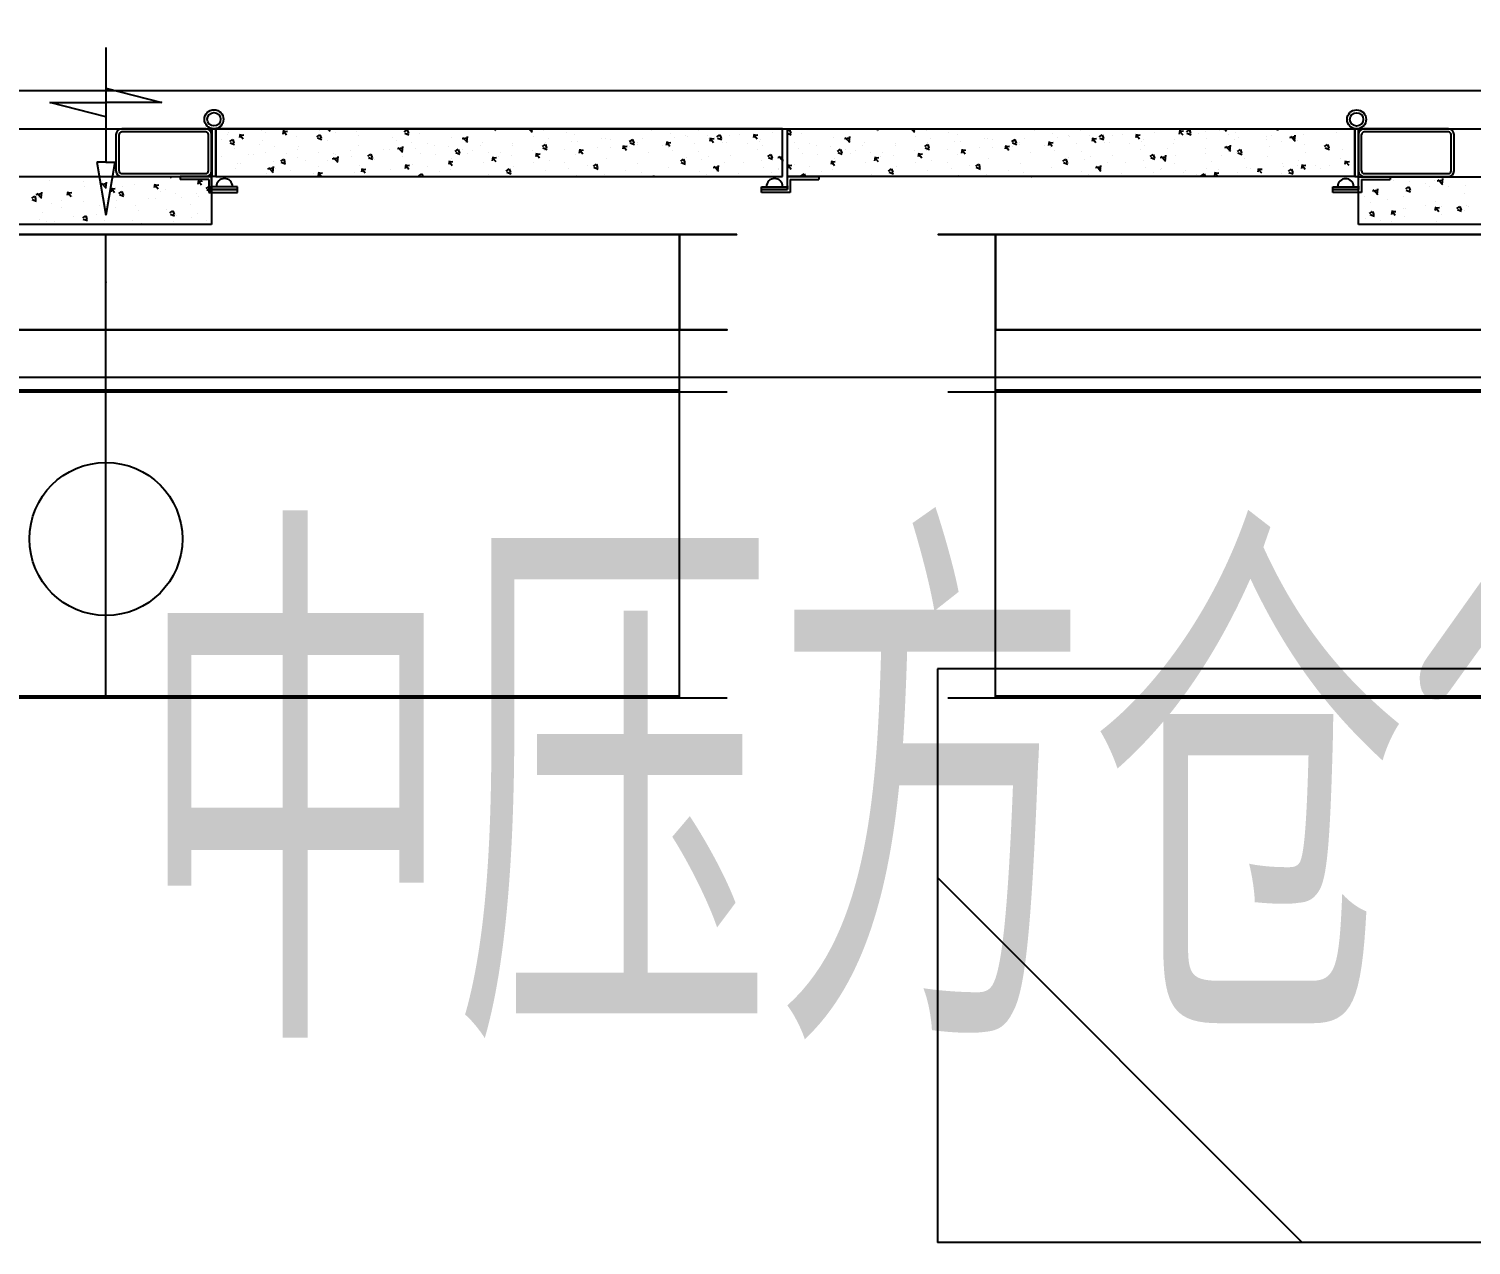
# Model space of a CAD drawing. Extents: x 758840 to 1108724, y -102573 to 143521.
# Drawn here: x 851002 to 852511, y 66725 to 67997 of the extents above; entities that cross this region are included whole.
import ezdxf
from ezdxf.xclip import XClip

# ---------------------------------------------------------------- set-up
doc = ezdxf.new("R2010")
doc.units = 0
doc.header["$LTSCALE"] = 1000
doc.header["$MEASUREMENT"] = 0
for name, color, linetype in [('01装修-房间名称', 7, 'Continuous'), ('02电气-设备', 255, 'Continuous'), ('02电气-设备基础', 252, 'Continuous'), ('0421-暖通-风管-变压器区域排风', 3, 'Continuous'), ('电缆沟', 2, 'Continuous'), ('钢盖板', 6, 'Continuous')]:
    doc.layers.add(name, color=color, linetype=linetype)
doc.styles.add('设计说明', font='tssdeng.shx', dxfattribs={"width": 0.7, "bigfont": 'tssdchn.shx'})

# ---------------------------------------------------------------- blocks, each defined once
blk = doc.blocks.new('BD4-PAL0101-HVPM02')
at = {"layer": '02电气-设备'}
for p, q in [((8381447.4, -4146404.4), (8394807.4, -4146404.4)), ((8382384.9, -4146410.4), (8382384.9, -4146448.4)), ((8382388.1, -4146448.4), (8382388.1, -4146410.4)), ((8382478.9, -4146404.4), (8382390.9, -4146404.4)), ((8382478.9, -4146407.6), (8382390.9, -4146407.6)), ((8382481.7, -4146448.4), (8382481.7, -4146410.4)), ((8382484.9, -4146448.4), (8382484.9, -4146410.4)), ((8382485.4, -4146454.4), (8382485.4, -4146404.2)), ((8382489.4, -4146454.4), (8382489.4, -4146404.2)), ((8383082.4, -4146404.4), (8382489.4, -4146404.4)), ((8382489.4, -4146404.4), (8382489.4, -4146454.4)), ((8382494.9, -4146415.5), (8382494.9, -4146415.5)), ((8382501.3, -4146410.6), (8382501.3, -4146410.6)), ((8382503, -4146407.9), (8382503, -4146407.9)), ((8382503.9, -4146417.7), (8382507.1, -4146415.5)), ((8382507.1, -4146415.5), (8382508.3, -4146419.4)), ((8382514.8, -4146409.9), (8382514, -4146413.9)), ((8382514.8, -4146411), (8382518.6, -4146410.6)), ((8382514.8, -4146411.1), (8382517.9, -4146414.7)), ((8382536.9, -4146406.5), (8382536.9, -4146406.5)), ((8382541, -4146408.3), (8382541, -4146408.3)), ((8382560.3, -4146405.9), (8382559.6, -4146409.9)), ((8382560.4, -4146407), (8382564.2, -4146406.7)), ((8382560.4, -4146407.1), (8382563.4, -4146410.7)), ((8382570.8, -4146405), (8382570.8, -4146405)), ((8382573.6, -4146412.8), (8382573.6, -4146412.8)), ((8382595.2, -4146412.6), (8382598.3, -4146410.5)), ((8382595.7, -4146413.9), (8382600.2, -4146415.6)), ((8382598.3, -4146406.3), (8382598.3, -4146406.3)), ((8382598.3, -4146410.5), (8382599.6, -4146414.3)), ((8382605.4, -4146404.3), (8382605.1, -4146405.9)), ((8382606.9, -4146404.3), (8382609, -4146406.7)), ((8382614.2, -4146408.4), (8382614.2, -4146408.4)), ((8382636.7, -4146407.4), (8382636.7, -4146407.4)), ((8382638.3, -4146411.5), (8382638.3, -4146411.5)), ((8382670.5, -4146404.9), (8382670.5, -4146404.9)), ((8382673.7, -4146413.8), (8382673.7, -4146413.8)), ((8382686.4, -4146407.5), (8382689.6, -4146405.4)), ((8382687, -4146408.8), (8382691.4, -4146410.5)), ((8382689.6, -4146405.4), (8382690.9, -4146409.2)), ((8382702.5, -4146409), (8382702.5, -4146409)), ((8382735.5, -4146413.8), (8382735.5, -4146413.8)), ((8382747, -4146414.5), (8382752.7, -4146413.7)), ((8382747.6, -4146413.3), (8382752.6, -4146418.4)), ((8382752.5, -4146412.3), (8382751.8, -4146418.3)), ((8382757.6, -4146404.4), (8382757.6, -4146404.4)), ((8382779.9, -4146404.3), (8382782.7, -4146405.4)), ((8382781.6, -4146407.6), (8382781.6, -4146407.6)), ((8382816.9, -4146404.3), (8382820.3, -4146407.9)), ((8382819.9, -4146404.3), (8382819.5, -4146407.8)), ((8382821.8, -4146412.9), (8382821.8, -4146412.9)), ((8382832.4, -4146405.9), (8382832.4, -4146405.9)), ((8382837.6, -4146414.9), (8382837.6, -4146414.9)), ((8382856.2, -4146407.7), (8382856.2, -4146407.7)), ((8382865, -4146410.4), (8382865, -4146410.4)), ((8382893.3, -4146414), (8382893.3, -4146414)), ((8382897.1, -4146414.5), (8382897.1, -4146414.5)), ((8382901.9, -4146415.9), (8382901.9, -4146415.9)), ((8382922.3, -4146417.8), (8382925.5, -4146415.7)), ((8382925.4, -4146415.7), (8382926.7, -4146419.5)), ((8382935.8, -4146414.5), (8382935.8, -4146414.5)), ((8382945.5, -4146406.5), (8382945.5, -4146406.5)), ((8382965.1, -4146408.9), (8382965.1, -4146408.9)), ((8382969.7, -4146413), (8382969.7, -4146413)), ((8382981, -4146411), (8382981, -4146411)), ((8382982.5, -4146412.8), (8382982.5, -4146412.8)), ((8382994, -4146406.6), (8382994, -4146406.6)), ((8383003.6, -4146411.6), (8383003.6, -4146411.6)), ((8383005.1, -4146414.1), (8383005.1, -4146414.1)), ((8383007, -4146413.9), (8383006.2, -4146417.8)), ((8383007, -4146414.9), (8383010.8, -4146414.6)), ((8383007, -4146415), (8383010.1, -4146418.6)), ((8383013.6, -4146412.7), (8383016.7, -4146410.6)), ((8383014.1, -4146414), (8383018.6, -4146415.7)), ((8383016.7, -4146410.6), (8383018, -4146414.4)), ((8383027, -4146411.4), (8383027, -4146411.4)), ((8383037.5, -4146410.2), (8383037.5, -4146410.2)), ((8383052.5, -4146409.9), (8383051.8, -4146413.9)), ((8383052.6, -4146410.9), (8383056.4, -4146410.6)), ((8383052.6, -4146411), (8383055.6, -4146414.7)), ((8383059.6, -4146415.9), (8383059.6, -4146415.9)), ((8383071.4, -4146408.7), (8383071.4, -4146408.7)), ((8383082.4, -4146454.4), (8383082.4, -4146404.4)), ((8383087.4, -4146454.4), (8383087.4, -4146404.4)), ((8383087.4, -4146404.4), (8383680.9, -4146404.4)), ((8383087.4, -4146406.8), (8383089.6, -4146405.4)), ((8383087.4, -4146408.9), (8383091.4, -4146410.5)), ((8383089.6, -4146405.4), (8383090.9, -4146409.2)), ((8383102.5, -4146409), (8383102.5, -4146409)), ((8383135.5, -4146413.8), (8383135.5, -4146413.8)), ((8383147, -4146414.5), (8383152.7, -4146413.7)), ((8383147.6, -4146413.3), (8383152.6, -4146418.4)), ((8383152.5, -4146412.3), (8383151.8, -4146418.3)), ((8383157.6, -4146404.4), (8383157.6, -4146404.4)), ((8383180.1, -4146404.4), (8383182.7, -4146405.4)), ((8383181.6, -4146407.6), (8383181.6, -4146407.6)), ((8383217, -4146404.4), (8383220.3, -4146407.9)), ((8383219.9, -4146404.4), (8383219.5, -4146407.8)), ((8383221.8, -4146412.9), (8383221.8, -4146412.9)), ((8383232.4, -4146405.9), (8383232.4, -4146405.9)), ((8383237.6, -4146414.9), (8383237.6, -4146414.9)), ((8383256.2, -4146407.7), (8383256.2, -4146407.7)), ((8383265, -4146410.4), (8383265, -4146410.4)), ((8383293.3, -4146414), (8383293.3, -4146414)), ((8383297.1, -4146414.5), (8383297.1, -4146414.5)), ((8383301.9, -4146415.9), (8383301.9, -4146415.9)), ((8383322.3, -4146417.8), (8383325.5, -4146415.7)), ((8383325.4, -4146415.7), (8383326.7, -4146419.5)), ((8383335.8, -4146414.5), (8383335.8, -4146414.5)), ((8383345.5, -4146406.5), (8383345.5, -4146406.5)), ((8383365.1, -4146408.9), (8383365.1, -4146408.9)), ((8383369.7, -4146413), (8383369.7, -4146413)), ((8383381, -4146411), (8383381, -4146411)), ((8383382.5, -4146412.8), (8383382.5, -4146412.8)), ((8383394, -4146406.6), (8383394, -4146406.6)), ((8383403.6, -4146411.6), (8383403.6, -4146411.6)), ((8383405.1, -4146414.1), (8383405.1, -4146414.1)), ((8383407, -4146413.9), (8383406.2, -4146417.8)), ((8383407, -4146414.9), (8383410.8, -4146414.6)), ((8383407, -4146415), (8383410.1, -4146418.6)), ((8383413.6, -4146412.7), (8383416.7, -4146410.6)), ((8383414.1, -4146414), (8383418.6, -4146415.7)), ((8383416.7, -4146410.6), (8383418, -4146414.4)), ((8383427, -4146411.4), (8383427, -4146411.4)), ((8383437.5, -4146410.2), (8383437.5, -4146410.2)), ((8383452.5, -4146409.9), (8383451.8, -4146413.9)), ((8383452.6, -4146410.9), (8383456.4, -4146410.6)), ((8383452.6, -4146411), (8383455.6, -4146414.7)), ((8383459.6, -4146415.9), (8383459.6, -4146415.9)), ((8383471.4, -4146408.7), (8383471.4, -4146408.7)), ((8383491.9, -4146415.8), (8383491.9, -4146415.8)), ((8383498.1, -4146405.9), (8383497.3, -4146409.9)), ((8383498.1, -4146406.9), (8383501.9, -4146406.6)), ((8383498.1, -4146407), (8383501.2, -4146410.7)), ((8383504.8, -4146407.6), (8383508, -4146405.5)), ((8383505.3, -4146407.3), (8383505.3, -4146407.3)), ((8383505.4, -4146408.9), (8383509.8, -4146410.6)), ((8383508, -4146405.5), (8383509.2, -4146409.4)), ((8383508.5, -4146404.9), (8383508.5, -4146404.9)), ((8383517.9, -4146409.7), (8383517.9, -4146409.7)), ((8383524.4, -4146407), (8383524.4, -4146407)), ((8383525.8, -4146414.4), (8383525.8, -4146414.4)), ((8383539.2, -4146405.9), (8383539.2, -4146405.9)), ((8383543.2, -4146404.4), (8383542.9, -4146405.9)), ((8383544.8, -4146404.4), (8383546.7, -4146406.7)), ((8383548.5, -4146410.2), (8383548.5, -4146410.2)), ((8383554.9, -4146416), (8383554.9, -4146416)), ((8383556.5, -4146408), (8383556.5, -4146408)), ((8383559.7, -4146413), (8383559.7, -4146413)), ((8383573.1, -4146404.4), (8383573.1, -4146404.4)), ((8383588.5, -4146412.1), (8383588.5, -4146412.1)), ((8383588.6, -4146415.5), (8383588.6, -4146415.5)), ((8383593.6, -4146411.5), (8383593.6, -4146411.5)), ((8383598.1, -4146404.4), (8383601.1, -4146405.5)), ((8383613, -4146413.3), (8383618.6, -4146412.5)), ((8383613.6, -4146412.1), (8383618.5, -4146417.2)), ((8383618.4, -4146411.1), (8383617.7, -4146417.1)), ((8383627.5, -4146410.1), (8383627.5, -4146410.1)), ((8383661.4, -4146408.7), (8383661.4, -4146408.7)), ((8383680.9, -4146454.5), (8383680.9, -4146404.3)), ((8383680.9, -4146404.4), (8383680.9, -4146454.4)), ((8383684.9, -4146454.5), (8383684.9, -4146404.3)), ((8383684.9, -4146410.4), (8383684.9, -4146448.4)), ((8383688.1, -4146448.4), (8383688.1, -4146410.4)), ((8383778.9, -4146404.4), (8383690.9, -4146404.4)), ((8383778.9, -4146407.6), (8383690.9, -4146407.6)), ((8383781.7, -4146448.4), (8383781.7, -4146410.4)), ((8383784.9, -4146448.4), (8383784.9, -4146410.4)), ((8382504.5, -4146418.9), (8382508.9, -4146420.6)), ((8382508.8, -4146424.7), (8382508.8, -4146424.7)), ((8382523.1, -4146430.9), (8382523.1, -4146430.9)), ((8382535, -4146420.8), (8382535, -4146420.8)), ((8382538.3, -4146416.9), (8382538.3, -4146416.9)), ((8382541.8, -4146429.5), (8382541.8, -4146429.5)), ((8382550.9, -4146422.9), (8382550.9, -4146422.9)), ((8382562.9, -4146430.2), (8382562.9, -4146430.2)), ((8382574.9, -4146426.1), (8382574.9, -4146426.1)), ((8382575.4, -4146423.3), (8382575.4, -4146423.3)), ((8382596.8, -4146428.8), (8382596.8, -4146428.8)), ((8382605.7, -4146416.9), (8382605.7, -4146416.9)), ((8382612.4, -4146429.7), (8382612.4, -4146429.7)), ((8382615, -4146431.3), (8382615, -4146431.3)), ((8382630.7, -4146427.3), (8382630.7, -4146427.3)), ((8382638.6, -4146421.6), (8382638.6, -4146421.6)), ((8382648.5, -4146433.1), (8382651.7, -4146430.9)), ((8382651.7, -4146430.9), (8382653, -4146434.8)), ((8382664.6, -4146425.9), (8382664.6, -4146425.9)), ((8382671.2, -4146426.1), (8382671.2, -4146426.1)), ((8382678.4, -4146416.8), (8382678.4, -4146416.8)), ((8382679.3, -4146425.1), (8382684.9, -4146424.2)), ((8382679.9, -4146423.8), (8382684.8, -4146428.9)), ((8382684.7, -4146422.8), (8382684, -4146428.8)), ((8382694.3, -4146418.9), (8382694.3, -4146418.9)), ((8382698.5, -4146424.5), (8382698.5, -4146424.5)), ((8382703.3, -4146430.1), (8382703.3, -4146430.1)), ((8382710.7, -4146420.1), (8382710.7, -4146420.1)), ((8382718.3, -4146422.1), (8382718.3, -4146422.1)), ((8382732.4, -4146423), (8382732.4, -4146423)), ((8382739.8, -4146428), (8382742.9, -4146425.8)), ((8382740.4, -4146429.3), (8382744.8, -4146431)), ((8382742.9, -4146425.9), (8382744.2, -4146429.7)), ((8382747.7, -4146426.5), (8382747.7, -4146426.5)), ((8382752.9, -4146430.1), (8382752.9, -4146430.1)), ((8382758.4, -4146427.4), (8382758.4, -4146427.4)), ((8382766.3, -4146421.6), (8382766.3, -4146421.6)), ((8382768.1, -4146418.2), (8382768.1, -4146418.2)), ((8382774.3, -4146429.5), (8382774.3, -4146429.5)), ((8382786.8, -4146428.7), (8382786.8, -4146428.7)), ((8382800.2, -4146420.2), (8382800.2, -4146420.2)), ((8382800.2, -4146422.3), (8382800.2, -4146422.3)), ((8382820.7, -4146427.3), (8382820.7, -4146427.3)), ((8382824.8, -4146429.8), (8382824.1, -4146433.8)), ((8382824.8, -4146430.8), (8382828.6, -4146430.5)), ((8382824.8, -4146430.9), (8382827.9, -4146434.6)), ((8382831, -4146422.9), (8382834.2, -4146420.8)), ((8382831.6, -4146424.2), (8382836.1, -4146425.9)), ((8382833.2, -4146427.1), (8382833.2, -4146427.1)), ((8382834.1, -4146418.8), (8382834.1, -4146418.8)), ((8382834.2, -4146420.8), (8382835.5, -4146424.6)), ((8382854.6, -4146425.8), (8382854.6, -4146425.8)), ((8382861.7, -4146418.1), (8382861.7, -4146418.1)), ((8382868, -4146417.3), (8382868, -4146417.3)), ((8382870.3, -4146425.8), (8382869.6, -4146429.8)), ((8382870.4, -4146426.9), (8382874.2, -4146426.5)), ((8382870.4, -4146426.9), (8382873.5, -4146430.6)), ((8382888.5, -4146424.4), (8382888.5, -4146424.4)), ((8382901.8, -4146423.4), (8382901.8, -4146423.4)), ((8382915.9, -4146421.8), (8382915.1, -4146425.8)), ((8382915.9, -4146422.9), (8382919.7, -4146422.5)), ((8382915.9, -4146423), (8382919, -4146426.6)), ((8382917.7, -4146425.5), (8382917.7, -4146425.5)), ((8382922.4, -4146423), (8382922.4, -4146423)), ((8382922.9, -4146419.1), (8382927.3, -4146420.8)), ((8382930.1, -4146419.2), (8382930.1, -4146419.2)), ((8382930.3, -4146420.4), (8382930.3, -4146420.4)), ((8382941.7, -4146428.7), (8382941.7, -4146428.7)), ((8382956.3, -4146421.6), (8382956.3, -4146421.6)), ((8382961.4, -4146417.8), (8382960.7, -4146421.8)), ((8382961.5, -4146418.9), (8382965.3, -4146418.6)), ((8382961.5, -4146419), (8382964.5, -4146422.6)), ((8382962.7, -4146423.7), (8382962.7, -4146423.7)), ((8382967.3, -4146426.8), (8382967.3, -4146426.8)), ((8382990.2, -4146420.1), (8382990.2, -4146420.1)), ((8382994.8, -4146427.8), (8382994.8, -4146427.8)), ((8383019.6, -4146419.2), (8383019.6, -4146419.2)), ((8383024.1, -4146418.7), (8383024.1, -4146418.7)), ((8383045.2, -4146419.4), (8383045.2, -4146419.4)), ((8383056.6, -4146425.5), (8383056.6, -4146425.5)), ((8383058, -4146417.3), (8383058, -4146417.3)), ((8383061.1, -4146421.5), (8383061.1, -4146421.5)), ((8383066.9, -4146433.2), (8383070.1, -4146431.1)), ((8383070.1, -4146431.1), (8383071.3, -4146434.9)), ((8383094.3, -4146418.9), (8383094.3, -4146418.9)), ((8383098.5, -4146424.5), (8383098.5, -4146424.5)), ((8383103.3, -4146430.1), (8383103.3, -4146430.1)), ((8383110.7, -4146420.1), (8383110.7, -4146420.1)), ((8383118.3, -4146422.1), (8383118.3, -4146422.1)), ((8383132.4, -4146423), (8383132.4, -4146423)), ((8383139.8, -4146428), (8383142.9, -4146425.8)), ((8383140.4, -4146429.3), (8383144.8, -4146431)), ((8383142.9, -4146425.9), (8383144.2, -4146429.7)), ((8383147.7, -4146426.5), (8383147.7, -4146426.5)), ((8383152.9, -4146430.1), (8383152.9, -4146430.1)), ((8383158.4, -4146427.4), (8383158.4, -4146427.4)), ((8383166.3, -4146421.6), (8383166.3, -4146421.6)), ((8383168.1, -4146418.2), (8383168.1, -4146418.2)), ((8383174.3, -4146429.5), (8383174.3, -4146429.5)), ((8383186.8, -4146428.7), (8383186.8, -4146428.7)), ((8383200.2, -4146420.2), (8383200.2, -4146420.2)), ((8383200.2, -4146422.3), (8383200.2, -4146422.3)), ((8383220.7, -4146427.3), (8383220.7, -4146427.3)), ((8383224.8, -4146429.8), (8383224.1, -4146433.8)), ((8383224.8, -4146430.8), (8383228.6, -4146430.5)), ((8383224.8, -4146430.9), (8383227.9, -4146434.6)), ((8383231, -4146422.9), (8383234.2, -4146420.8)), ((8383231.6, -4146424.2), (8383236.1, -4146425.9)), ((8383233.2, -4146427.1), (8383233.2, -4146427.1)), ((8383234.1, -4146418.8), (8383234.1, -4146418.8)), ((8383234.2, -4146420.8), (8383235.5, -4146424.6)), ((8383254.6, -4146425.8), (8383254.6, -4146425.8)), ((8383261.7, -4146418.1), (8383261.7, -4146418.1)), ((8383268, -4146417.3), (8383268, -4146417.3)), ((8383270.3, -4146425.8), (8383269.6, -4146429.8)), ((8383270.4, -4146426.9), (8383274.2, -4146426.5)), ((8383270.4, -4146426.9), (8383273.5, -4146430.6)), ((8383288.5, -4146424.4), (8383288.5, -4146424.4)), ((8383301.8, -4146423.4), (8383301.8, -4146423.4)), ((8383315.9, -4146421.8), (8383315.1, -4146425.8)), ((8383315.9, -4146422.9), (8383319.7, -4146422.5)), ((8383315.9, -4146423), (8383319, -4146426.6)), ((8383317.7, -4146425.5), (8383317.7, -4146425.5)), ((8383322.4, -4146423), (8383322.4, -4146423)), ((8383322.9, -4146419.1), (8383327.3, -4146420.8)), ((8383330.1, -4146419.2), (8383330.1, -4146419.2)), ((8383330.3, -4146420.4), (8383330.3, -4146420.4)), ((8383341.7, -4146428.7), (8383341.7, -4146428.7)), ((8383356.3, -4146421.6), (8383356.3, -4146421.6)), ((8383361.4, -4146417.8), (8383360.7, -4146421.8)), ((8383361.5, -4146418.9), (8383365.3, -4146418.6)), ((8383361.5, -4146419), (8383364.5, -4146422.6)), ((8383362.7, -4146423.7), (8383362.7, -4146423.7)), ((8383367.3, -4146426.8), (8383367.3, -4146426.8)), ((8383390.2, -4146420.1), (8383390.2, -4146420.1)), ((8383394.8, -4146427.8), (8383394.8, -4146427.8)), ((8383419.6, -4146419.2), (8383419.6, -4146419.2)), ((8383424.1, -4146418.7), (8383424.1, -4146418.7)), ((8383445.2, -4146419.4), (8383445.2, -4146419.4)), ((8383456.6, -4146425.5), (8383456.6, -4146425.5)), ((8383458, -4146417.3), (8383458, -4146417.3)), ((8383461.1, -4146421.5), (8383461.1, -4146421.5)), ((8383466.9, -4146433.2), (8383470.1, -4146431.1)), ((8383470.1, -4146431.1), (8383471.3, -4146434.9)), ((8383485.1, -4146424.7), (8383485.1, -4146424.7)), ((8383491.6, -4146419.9), (8383491.6, -4146419.9)), ((8383524.6, -4146424.7), (8383524.6, -4146424.7)), ((8383525.2, -4146430), (8383525.2, -4146430)), ((8383545.2, -4146423.9), (8383550.9, -4146423)), ((8383545.8, -4146422.6), (8383550.8, -4146427.7)), ((8383550.7, -4146421.6), (8383550, -4146427.6)), ((8383557.2, -4146429.2), (8383557.2, -4146429.2)), ((8383558.2, -4146428.1), (8383561.3, -4146426)), ((8383558.7, -4146429.4), (8383563.2, -4146431.1)), ((8383561.3, -4146426), (8383562.6, -4146429.8)), ((8383591.9, -4146422.4), (8383591.9, -4146422.4)), ((8383604.5, -4146417.6), (8383604.5, -4146417.6)), ((8383621.5, -4146416.8), (8383621.5, -4146416.8)), ((8383628.5, -4146420.7), (8383628.5, -4146420.7)), ((8383629, -4146428.7), (8383629, -4146428.7)), ((8383649.4, -4146423), (8383652.6, -4146420.9)), ((8383650, -4146424.3), (8383654.4, -4146426)), ((8383652.6, -4146420.9), (8383653.9, -4146424.7)), ((8383654.1, -4146421.3), (8383654.1, -4146421.3)), ((8383668.6, -4146426), (8383668.6, -4146426)), ((8382495.1, -4146433.1), (8382495.1, -4146433.1)), ((8382509.5, -4146445.8), (8382509.5, -4146445.8)), ((8382511.6, -4146440.6), (8382511.6, -4146440.6)), ((8382515.6, -4146440.2), (8382515.6, -4146440.2)), ((8382529, -4146431.6), (8382529, -4146431.6)), ((8382543.7, -4146446.1), (8382549.4, -4146445.2)), ((8382544.3, -4146444.8), (8382549.3, -4146450)), ((8382549.2, -4146443.8), (8382548.5, -4146449.9)), ((8382549.5, -4146438.7), (8382549.5, -4146438.7)), ((8382551.7, -4146445.8), (8382551.7, -4146445.8)), ((8382557.3, -4146438.1), (8382560.4, -4146436)), ((8382557.8, -4146439.4), (8382562.3, -4146441.1)), ((8382560.2, -4146437.2), (8382560.2, -4146437.2)), ((8382560.4, -4146436), (8382561.7, -4146439.9)), ((8382574.4, -4146433.9), (8382574.4, -4146433.9)), ((8382583.4, -4146437.3), (8382583.4, -4146437.3)), ((8382597.2, -4146443.6), (8382597.2, -4146443.6)), ((8382606.4, -4146438), (8382606.4, -4146438)), ((8382611.5, -4146435.6), (8382617.1, -4146434.7)), ((8382612.1, -4146434.3), (8382617, -4146439.4)), ((8382616.9, -4146433.3), (8382616.2, -4146439.4)), ((8382617.3, -4146435.9), (8382617.3, -4146435.9)), ((8382630.9, -4146433.4), (8382630.9, -4146433.4)), ((8382639.4, -4146442.8), (8382639.4, -4146442.8)), ((8382642.6, -4146445.7), (8382641.9, -4146449.7)), ((8382642.7, -4146446.8), (8382646.4, -4146446.5)), ((8382649.1, -4146434.3), (8382653.5, -4146436)), ((8382649.4, -4146436), (8382649.4, -4146436)), ((8382651.2, -4146434.4), (8382651.2, -4146434.4)), ((8382655, -4146436.6), (8382655, -4146436.6)), ((8382685.1, -4146433), (8382685.1, -4146433)), ((8382686.5, -4146442.4), (8382686.5, -4146442.4)), ((8382688.2, -4146441.8), (8382687.4, -4146445.7)), ((8382688.2, -4146442.8), (8382692, -4146442.5)), ((8382688.2, -4146442.9), (8382691.3, -4146446.5)), ((8382695.1, -4146441.9), (8382695.1, -4146441.9)), ((8382711, -4146444), (8382711, -4146444)), ((8382719, -4146431.6), (8382719, -4146431.6)), ((8382733.7, -4146437.8), (8382733, -4146441.8)), ((8382733.7, -4146438.8), (8382737.5, -4146438.5)), ((8382733.8, -4146438.9), (8382736.8, -4146442.6)), ((8382736.3, -4146434.9), (8382736.3, -4146434.9)), ((8382768.9, -4146439.4), (8382768.9, -4146439.4)), ((8382779.2, -4146433.8), (8382778.5, -4146437.8)), ((8382779.3, -4146434.8), (8382783.1, -4146434.5)), ((8382779.3, -4146434.9), (8382782.4, -4146438.6)), ((8382784.8, -4146432.9), (8382784.8, -4146432.9)), ((8382793.1, -4146448.5), (8382796.3, -4146446.3)), ((8382796.3, -4146446.3), (8382797.6, -4146450.2)), ((8382798.4, -4146432.6), (8382798.4, -4146432.6)), ((8382801, -4146443.4), (8382801, -4146443.4)), ((8382821.8, -4146439.2), (8382821.8, -4146439.2)), ((8382838.5, -4146437.9), (8382838.5, -4146437.9)), ((8382854.4, -4146440), (8382854.4, -4146440)), ((8382858.8, -4146445.6), (8382858.8, -4146445.6)), ((8382865.8, -4146431.5), (8382865.8, -4146431.5)), ((8382878.4, -4146443.2), (8382878.4, -4146443.2)), ((8382884.4, -4146443.4), (8382887.6, -4146441.2)), ((8382885, -4146444.6), (8382889.4, -4146446.4)), ((8382887.5, -4146441.3), (8382888.8, -4146445.1)), ((8382897.9, -4146435.6), (8382897.9, -4146435.6)), ((8382930.8, -4146440.4), (8382930.8, -4146440.4)), ((8382963.4, -4146444.8), (8382963.4, -4146444.8)), ((8382975.7, -4146438.3), (8382978.8, -4146436.2)), ((8382976.2, -4146439.6), (8382980.7, -4146441.3)), ((8382978.8, -4146436.2), (8382980.1, -4146440)), ((8382981.9, -4146433.9), (8382981.9, -4146433.9)), ((8382997.7, -4146436), (8382997.7, -4146436)), ((8383004.4, -4146433.1), (8383004.4, -4146433.1)), ((8383009.7, -4146444.9), (8383015.3, -4146444)), ((8383010.3, -4146443.6), (8383015.2, -4146448.7)), ((8383015.1, -4146442.6), (8383014.4, -4146448.7)), ((8383021.8, -4146439.2), (8383021.8, -4146439.2)), ((8383027.7, -4146432.5), (8383027.7, -4146432.5)), ((8383041.4, -4146439.5), (8383041.4, -4146439.5)), ((8383060.3, -4146437), (8383060.3, -4146437)), ((8383061.9, -4146444.5), (8383061.9, -4146444.5)), ((8383067.5, -4146434.5), (8383071.9, -4146436.2)), ((8383077.5, -4146434.4), (8383082.4, -4146433.6)), ((8383078.1, -4146433.1), (8383082.4, -4146437.6)), ((8383078.4, -4146445.8), (8383078.4, -4146445.8)), ((8383082.4, -4146436.3), (8383082.2, -4146438.1)), ((8383088.2, -4146441.8), (8383087.4, -4146445.7)), ((8383088.2, -4146442.8), (8383092, -4146442.5)), ((8383088.2, -4146442.9), (8383091.3, -4146446.5)), ((8383095.1, -4146441.9), (8383095.1, -4146441.9)), ((8383111, -4146444), (8383111, -4146444)), ((8383119, -4146431.6), (8383119, -4146431.6)), ((8383133.7, -4146437.8), (8383133, -4146441.8)), ((8383133.7, -4146438.8), (8383137.5, -4146438.5)), ((8383133.8, -4146438.9), (8383136.8, -4146442.6)), ((8383136.3, -4146434.9), (8383136.3, -4146434.9)), ((8383168.9, -4146439.4), (8383168.9, -4146439.4)), ((8383179.2, -4146433.8), (8383178.5, -4146437.8)), ((8383179.3, -4146434.8), (8383183.1, -4146434.5)), ((8383179.3, -4146434.9), (8383182.4, -4146438.6)), ((8383184.8, -4146432.9), (8383184.8, -4146432.9)), ((8383193.1, -4146448.5), (8383196.3, -4146446.3)), ((8383196.3, -4146446.3), (8383197.6, -4146450.2)), ((8383198.4, -4146432.6), (8383198.4, -4146432.6)), ((8383201, -4146443.4), (8383201, -4146443.4)), ((8383221.8, -4146439.2), (8383221.8, -4146439.2)), ((8383238.5, -4146437.9), (8383238.5, -4146437.9)), ((8383254.4, -4146440), (8383254.4, -4146440)), ((8383258.8, -4146445.6), (8383258.8, -4146445.6)), ((8383265.8, -4146431.5), (8383265.8, -4146431.5)), ((8383278.4, -4146443.2), (8383278.4, -4146443.2)), ((8383284.4, -4146443.4), (8383287.6, -4146441.2)), ((8383285, -4146444.6), (8383289.4, -4146446.4)), ((8383287.5, -4146441.3), (8383288.8, -4146445.1)), ((8383297.9, -4146435.6), (8383297.9, -4146435.6)), ((8383330.8, -4146440.4), (8383330.8, -4146440.4)), ((8383363.4, -4146444.8), (8383363.4, -4146444.8)), ((8383375.7, -4146438.3), (8383378.8, -4146436.2)), ((8383376.2, -4146439.6), (8383380.7, -4146441.3)), ((8383378.8, -4146436.2), (8383380.1, -4146440)), ((8383381.9, -4146433.9), (8383381.9, -4146433.9)), ((8383397.7, -4146436), (8383397.7, -4146436)), ((8383404.4, -4146433.1), (8383404.4, -4146433.1)), ((8383409.7, -4146444.9), (8383415.3, -4146444)), ((8383410.3, -4146443.6), (8383415.2, -4146448.7)), ((8383415.1, -4146442.6), (8383414.4, -4146448.7)), ((8383421.8, -4146439.2), (8383421.8, -4146439.2)), ((8383427.7, -4146432.5), (8383427.7, -4146432.5)), ((8383441.4, -4146439.5), (8383441.4, -4146439.5)), ((8383460.3, -4146437), (8383460.3, -4146437)), ((8383461.9, -4146444.5), (8383461.9, -4146444.5)), ((8383467.5, -4146434.5), (8383471.9, -4146436.2)), ((8383477.5, -4146434.4), (8383483.1, -4146433.5)), ((8383478.1, -4146433.1), (8383483, -4146438.2)), ((8383478.4, -4146445.8), (8383478.4, -4146445.8)), ((8383482.9, -4146432.1), (8383482.2, -4146438.1)), ((8383492.4, -4146441.1), (8383492.4, -4146441.1)), ((8383493.6, -4146431.9), (8383493.6, -4146431.9)), ((8383525.4, -4146445.8), (8383525.4, -4146445.8)), ((8383530.7, -4146438.2), (8383530.7, -4146438.2)), ((8383541.1, -4146432.1), (8383541.1, -4146432.1)), ((8383565.2, -4146435.2), (8383565.2, -4146435.2)), ((8383567.7, -4146444.6), (8383567.7, -4146444.6)), ((8383572, -4146445.4), (8383572, -4146445.4)), ((8383580.3, -4146445.7), (8383579.6, -4146449.7)), ((8383580.4, -4146446.7), (8383584.2, -4146446.4)), ((8383589.3, -4146433.2), (8383589.3, -4146433.2)), ((8383605.3, -4146440.5), (8383605.3, -4146440.5)), ((8383605.9, -4146444), (8383605.9, -4146444)), ((8383611.5, -4146448.6), (8383614.7, -4146446.5)), ((8383614.7, -4146446.5), (8383616, -4146450.3)), ((8383621.2, -4146442.6), (8383621.2, -4146442.6)), ((8383622.3, -4146438), (8383622.3, -4146438)), ((8383625.9, -4146441.7), (8383625.2, -4146445.7)), ((8383625.9, -4146442.7), (8383629.7, -4146442.4)), ((8383626, -4146442.8), (8383629, -4146446.5)), ((8383639.8, -4146442.5), (8383639.8, -4146442.5)), ((8383645.2, -4146445.8), (8383645.2, -4146445.8)), ((8383654.9, -4146442.5), (8383654.9, -4146442.5)), ((8383666, -4146435.1), (8383666, -4146435.1)), ((8383671.4, -4146437.7), (8383670.7, -4146441.7)), ((8383671.5, -4146438.8), (8383675.3, -4146438.4)), ((8383671.5, -4146438.9), (8383674.6, -4146442.5)), ((8383673.7, -4146441.1), (8383673.7, -4146441.1)), ((8381447.4, -4146454.4), (8382484.9, -4146454.4)), ((8382315.1, -4146458.6), (8382315.1, -4146458.6)), ((8382351.4, -4146459.1), (8382351.4, -4146459.1)), ((8382367.3, -4146461.2), (8382367.3, -4146461.2)), ((8382369.9, -4146461.1), (8382374.8, -4146466.3)), ((8382371.2, -4146458.2), (8382371.2, -4146458.2)), ((8382374.7, -4146460.2), (8382374, -4146466.2)), ((8382390.9, -4146451.2), (8382478.9, -4146451.2)), ((8382390.9, -4146454.4), (8382478.9, -4146454.4)), ((8382441.3, -4146454.4), (8382442.6, -4146455.8)), ((8382441.9, -4146454.4), (8382441.7, -4146455.7)), ((8382484.9, -4146454.4), (8382451.9, -4146454.4)), ((8382451.9, -4146454.4), (8382451.9, -4146457.4)), ((8382481.9, -4146457.4), (8382451.9, -4146457.4)), ((8382471.3, -4146458.2), (8382470.5, -4146462.2)), ((8382471.5, -4146459.3), (8382475.3, -4146458.9)), ((8382471.5, -4146459.4), (8382474.5, -4146463)), ((8382481.9, -4146457.4), (8382481.9, -4146470.9)), ((8382484.9, -4146454.4), (8382484.9, -4146504.4)), ((8382484.9, -4146467.9), (8382484.9, -4146454.4)), ((8382489.4, -4146454.4), (8382485.4, -4146454.4)), ((8382489.4, -4146454.4), (8383082.4, -4146454.4)), ((8382542.5, -4146450.6), (8382542.5, -4146450.6)), ((8382551.5, -4146453.7), (8382551.4, -4146454.3)), ((8382567.6, -4146447.9), (8382567.6, -4146447.9)), ((8382591.6, -4146451.1), (8382591.6, -4146451.1)), ((8382597.1, -4146449.7), (8382596.3, -4146453.7)), ((8382597.1, -4146450.8), (8382600.9, -4146450.4)), ((8382597.1, -4146450.9), (8382600, -4146454.3)), ((8382634.2, -4146450), (8382634.2, -4146450)), ((8382642.7, -4146446.9), (8382645.7, -4146450.5)), ((8382672, -4146447.2), (8382672, -4146447.2)), ((8382701.9, -4146453.5), (8382705, -4146451.4)), ((8382704.1, -4146451.3), (8382704.1, -4146451.3)), ((8382705, -4146451.4), (8382706, -4146454.3)), ((8382723.5, -4146448.7), (8382723.5, -4146448.7)), ((8382735, -4146447.1), (8382735, -4146447.1)), ((8382775.1, -4146452.4), (8382775.1, -4146452.4)), ((8382793.7, -4146449.7), (8382798.2, -4146451.4)), ((8382834, -4146448.2), (8382834, -4146448.2)), ((8382866.6, -4146452.7), (8382866.6, -4146452.7)), ((8382895.9, -4146451.9), (8382895.9, -4146451.9)), ((8382918.5, -4146448.4), (8382918.5, -4146448.4)), ((8382934.4, -4146450.5), (8382934.4, -4146450.5)), ((8382942.5, -4146454.1), (8382942.8, -4146454.4)), ((8382947.4, -4146453.1), (8382947.2, -4146454.4)), ((8382958.5, -4146453.7), (8382958.5, -4146453.7)), ((8382968.7, -4146454), (8382968.7, -4146454)), ((8382995.5, -4146448.9), (8382995.5, -4146448.9)), ((8383002.6, -4146452.6), (8383002.6, -4146452.6)), ((8383028.5, -4146453.7), (8383028.5, -4146453.7)), ((8383036.5, -4146451.1), (8383036.5, -4146451.1)), ((8383070.3, -4146449.7), (8383070.3, -4146449.7)), ((8383077.8, -4146446.6), (8383077.8, -4146446.6)), ((8383087.4, -4146467.9), (8383087.4, -4146454.4)), ((8383087.4, -4146454.4), (8383120.4, -4146454.4)), ((8383680.9, -4146454.4), (8383087.4, -4146454.4)), ((8383090.4, -4146457.4), (8383090.4, -4146470.9)), ((8383090.4, -4146457.4), (8383120.4, -4146457.4)), ((8383101.9, -4146453.5), (8383105, -4146451.4)), ((8383104.1, -4146451.3), (8383104.1, -4146451.3)), ((8383105, -4146451.4), (8383106, -4146454.4)), ((8383120.4, -4146454.4), (8383120.4, -4146457.4)), ((8383123.5, -4146448.7), (8383123.5, -4146448.7)), ((8383135, -4146447.1), (8383135, -4146447.1)), ((8383175.1, -4146452.4), (8383175.1, -4146452.4)), ((8383193.7, -4146449.7), (8383198.2, -4146451.4)), ((8383234, -4146448.2), (8383234, -4146448.2)), ((8383266.6, -4146452.7), (8383266.6, -4146452.7)), ((8383295.9, -4146451.9), (8383295.9, -4146451.9)), ((8383318.5, -4146448.4), (8383318.5, -4146448.4)), ((8383334.4, -4146450.5), (8383334.4, -4146450.5)), ((8383342.5, -4146454.1), (8383342.8, -4146454.4)), ((8383347.4, -4146453.1), (8383347.2, -4146454.4)), ((8383358.5, -4146453.7), (8383358.5, -4146453.7)), ((8383368.7, -4146454), (8383368.7, -4146454)), ((8383395.5, -4146448.9), (8383395.5, -4146448.9)), ((8383402.6, -4146452.6), (8383402.6, -4146452.6)), ((8383428.5, -4146453.7), (8383428.5, -4146453.7)), ((8383436.5, -4146451.1), (8383436.5, -4146451.1)), ((8383470.3, -4146449.7), (8383470.3, -4146449.7)), ((8383477.8, -4146446.6), (8383477.8, -4146446.6)), ((8383489.3, -4146453.7), (8383489.1, -4146454.4)), ((8383493, -4146454.4), (8383493.1, -4146454.4)), ((8383501.8, -4146449.7), (8383501.8, -4146449.7)), ((8383504.2, -4146448.3), (8383504.2, -4146448.3)), ((8383515.5, -4146452.2), (8383515.5, -4146452.2)), ((8383520.3, -4146453.7), (8383523.4, -4146451.6)), ((8383523.4, -4146451.6), (8383524.4, -4146454.4)), ((8383534.8, -4146449.7), (8383534.1, -4146453.7)), ((8383534.9, -4146450.7), (8383538.6, -4146450.4)), ((8383534.9, -4146450.8), (8383537.9, -4146454.4)), ((8383538.1, -4146446.8), (8383538.1, -4146446.8)), ((8383558, -4146450.3), (8383558, -4146450.3)), ((8383580.4, -4146446.8), (8383583.5, -4146450.5)), ((8383590.1, -4146454.4), (8383590.1, -4146454.4)), ((8383604.7, -4146451), (8383604.7, -4146451)), ((8383612.1, -4146449.9), (8383616.5, -4146451.6)), ((8383684.9, -4146454.5), (8383680.9, -4146454.5)), ((8383684.9, -4146454.5), (8384534.9, -4146454.5)), ((8383684.9, -4146504.5), (8383684.9, -4146454.5)), ((8383684.9, -4146468), (8383684.9, -4146454.5)), ((8383684.9, -4146454.5), (8383717.9, -4146454.5)), ((8383686, -4146457), (8383686, -4146457)), ((8383687.9, -4146457.5), (8383687.9, -4146471)), ((8383687.9, -4146457.5), (8383717.9, -4146457.5)), ((8383690.9, -4146451.2), (8383778.9, -4146451.2)), ((8383690.9, -4146454.4), (8383778.9, -4146454.4)), ((8383717.9, -4146454.5), (8383717.9, -4146457.5)), ((8383719.9, -4146455.5), (8383719.9, -4146455.5)), ((8383721.7, -4146458.9), (8383721.7, -4146458.9)), ((8383738.7, -4146459), (8383738.7, -4146459)), ((8383754.6, -4146461.1), (8383754.6, -4146461.1)), ((8383764.5, -4146458.9), (8383764.5, -4146458.9)), ((8383767.2, -4146458.9), (8383772.8, -4146458)), ((8383767.8, -4146457.5), (8383772.7, -4146462.7)), ((8383772.6, -4146456.5), (8383771.9, -4146462.6)), ((8382296.7, -4146477), (8382299.9, -4146474.9)), ((8382299.9, -4146474.9), (8382301.1, -4146478.7)), ((8382301.5, -4146473), (8382307.1, -4146472.1)), ((8382302.1, -4146471.6), (8382307.1, -4146476.8)), ((8382303.9, -4146475.7), (8382303.9, -4146475.7)), ((8382306.9, -4146470.7), (8382306.2, -4146476.7)), ((8382307.3, -4146470.8), (8382307.3, -4146470.8)), ((8382334.6, -4146470.2), (8382333.9, -4146474.1)), ((8382334.8, -4146471.2), (8382338.6, -4146470.9)), ((8382334.8, -4146471.3), (8382337.9, -4146475)), ((8382339.9, -4146475.3), (8382339.9, -4146475.3)), ((8382352.1, -4146464.9), (8382352.1, -4146464.9)), ((8382369.2, -4146462.5), (8382374.9, -4146461.6)), ((8382380.2, -4146466.2), (8382379.4, -4146470.2)), ((8382380.4, -4146467.3), (8382384.2, -4146466.9)), ((8382380.4, -4146467.3), (8382383.4, -4146471)), ((8382388, -4146471.9), (8382391.1, -4146469.8)), ((8382388.5, -4146473.1), (8382393, -4146474.8)), ((8382389.1, -4146471.3), (8382389.1, -4146471.3)), ((8382391.1, -4146469.8), (8382392.4, -4146473.6)), ((8382391.3, -4146464.4), (8382391.3, -4146464.4)), ((8382404.2, -4146463), (8382404.2, -4146463)), ((8382425.7, -4146462.2), (8382425, -4146466.2)), ((8382425.9, -4146463.3), (8382429.7, -4146462.9)), ((8382425.9, -4146463.4), (8382429, -4146467)), ((8382431.4, -4146469.7), (8382431.4, -4146469.7)), ((8382436.8, -4146467.4), (8382436.8, -4146467.4)), ((8382447.3, -4146471.8), (8382447.3, -4146471.8)), ((8382453.1, -4146476.3), (8382453.1, -4146476.3)), ((8382468.9, -4146471.5), (8382468.9, -4146471.5)), ((8382471.4, -4146474.9), (8382471.4, -4146474.9)), ((8382479.2, -4146466.8), (8382482.4, -4146464.7)), ((8382479.8, -4146468), (8382484.2, -4146469.8)), ((8382481.9, -4146467.9), (8382481.9, -4146470.9)), ((8382481.9, -4146470.9), (8382511.9, -4146470.9)), ((8382481.9, -4146470.9), (8382484.9, -4146470.9)), ((8382482.4, -4146464.7), (8382483.7, -4146468.5)), ((8382484.9, -4146464.1), (8382484.9, -4146467.9)), ((8382511.9, -4146464.9), (8382484.9, -4146464.9)), ((8382511.9, -4146467.9), (8382484.9, -4146467.9)), ((8382484.9, -4146467.9), (8382511.9, -4146467.9)), ((8382511.9, -4146467.9), (8382511.9, -4146464.9)), ((8382511.9, -4146470.9), (8382511.9, -4146467.9)), ((8383060.4, -4146467.9), (8383060.4, -4146464.9)), ((8383060.4, -4146464.9), (8383087.4, -4146464.9)), ((8383060.4, -4146467.9), (8383087.4, -4146467.9)), ((8383060.4, -4146470.9), (8383060.4, -4146467.9)), ((8383087.4, -4146467.9), (8383060.4, -4146467.9)), ((8383090.4, -4146470.9), (8383060.4, -4146470.9)), ((8383087.4, -4146464.1), (8383087.4, -4146467.9)), ((8383090.4, -4146470.9), (8383087.4, -4146470.9)), ((8383090.4, -4146467.9), (8383090.4, -4146470.9)), ((8383657.9, -4146468), (8383657.9, -4146465)), ((8383657.9, -4146465), (8383684.9, -4146465)), ((8383657.9, -4146468), (8383684.9, -4146468)), ((8383657.9, -4146471), (8383657.9, -4146468)), ((8383684.9, -4146468), (8383657.9, -4146468)), ((8383687.9, -4146471), (8383657.9, -4146471)), ((8383684.9, -4146464.2), (8383684.9, -4146468)), ((8383687.9, -4146471), (8383684.9, -4146471)), ((8383687.9, -4146468), (8383687.9, -4146471)), ((8383691.2, -4146475.6), (8383691.2, -4146475.6)), ((8383699.4, -4146469.4), (8383705, -4146468.5)), ((8383700, -4146468), (8383705, -4146473.2)), ((8383700.2, -4146471.2), (8383700.2, -4146471.2)), ((8383704.8, -4146467.1), (8383704.1, -4146473.1)), ((8383732.3, -4146475.2), (8383732.3, -4146475.2)), ((8383734.4, -4146467.2), (8383737.5, -4146465.1)), ((8383734.9, -4146468.5), (8383739.4, -4146470.2)), ((8383737.5, -4146465.1), (8383738.8, -4146468.9)), ((8383758.8, -4146465.2), (8383758.8, -4146465.2)), ((8383778.6, -4146464.3), (8383778.6, -4146464.3)), ((8383795.8, -4146471.6), (8383795.8, -4146471.6)), ((8383797.1, -4146463.3), (8383797.1, -4146463.3)), ((8382297.3, -4146478.2), (8382301.7, -4146479.9)), ((8382317.5, -4146482), (8382317.5, -4146482)), ((8382327.9, -4146487.1), (8382327.9, -4146487.1)), ((8382328, -4146478.9), (8382328, -4146478.9)), ((8382351.4, -4146480.5), (8382351.4, -4146480.5)), ((8382368.1, -4146484.2), (8382368.1, -4146484.2)), ((8382372, -4146479.3), (8382372, -4146479.3)), ((8382384, -4146486.3), (8382384, -4146486.3)), ((8382385.3, -4146479.1), (8382385.3, -4146479.1)), ((8382405, -4146484.1), (8382405, -4146484.1)), ((8382408, -4146489.4), (8382408, -4146489.4)), ((8382419.2, -4146477.7), (8382419.2, -4146477.7)), ((8382426.2, -4146477.6), (8382426.2, -4146477.6)), ((8382437.6, -4146488.6), (8382437.6, -4146488.6)), ((8382441.3, -4146492.4), (8382444.5, -4146490.2)), ((8382444.5, -4146490.3), (8382445.8, -4146494.1)), ((8382463.2, -4146484), (8382463.2, -4146484)), ((8383696.5, -4146492.8), (8383699.6, -4146490.7)), ((8383697.5, -4146481.1), (8383697.5, -4146481.1)), ((8383698.4, -4146489.4), (8383698.4, -4146489.4)), ((8383699.6, -4146490.7), (8383700.9, -4146494.5)), ((8383715.3, -4146478.8), (8383715.3, -4146478.8)), ((8383720.1, -4146489.9), (8383719.4, -4146493.9)), ((8383720.3, -4146491), (8383724.1, -4146490.7)), ((8383720.3, -4146491.1), (8383723.4, -4146494.7)), ((8383732.3, -4146488), (8383732.3, -4146488)), ((8383734.5, -4146487.5), (8383734.5, -4146487.5)), ((8383755.4, -4146484.1), (8383755.4, -4146484.1)), ((8383765.7, -4146485.9), (8383764.9, -4146489.9)), ((8383765.2, -4146480), (8383765.2, -4146480)), ((8383765.9, -4146487), (8383769.7, -4146486.7)), ((8383765.9, -4146487.1), (8383768.9, -4146490.7)), ((8383766.2, -4146486.6), (8383766.2, -4146486.6)), ((8383771.3, -4146486.1), (8383771.3, -4146486.1)), ((8383787.7, -4146487.7), (8383790.9, -4146485.6)), ((8383788.3, -4146488.9), (8383792.7, -4146490.6)), ((8383790.9, -4146485.6), (8383792.2, -4146489.4)), ((8383795.3, -4146489.3), (8383795.3, -4146489.3)), ((8383797.8, -4146484.5), (8383797.8, -4146484.5)), ((8383800.1, -4146485.1), (8383800.1, -4146485.1)), ((8382484.9, -4146504.4), (8381447.4, -4146504.4)), ((8382304.7, -4146498.7), (8382304.7, -4146498.7)), ((8382308.1, -4146491.9), (8382308.1, -4146491.9)), ((8382312.6, -4146501.1), (8382312.6, -4146501.1)), ((8382320.6, -4146500.8), (8382320.6, -4146500.8)), ((8382340.7, -4146496.4), (8382340.7, -4146496.4)), ((8382344.7, -4146503.9), (8382344.7, -4146503.9)), ((8382350.1, -4146497.5), (8382353.2, -4146495.3)), ((8382350.6, -4146498.7), (8382355.1, -4146500.4)), ((8382353.2, -4146495.3), (8382354.5, -4146499.2)), ((8382364.9, -4146493.5), (8382364.9, -4146493.5)), ((8382372.8, -4146500.5), (8382372.8, -4146500.5)), ((8382377.4, -4146504.3), (8382377.4, -4146504.3)), ((8382401.9, -4146499.9), (8382401.9, -4146499.9)), ((8382411.3, -4146502.9), (8382411.3, -4146502.9)), ((8382441.9, -4146493.6), (8382446.3, -4146495.3)), ((8382445.2, -4146501.4), (8382445.2, -4146501.4)), ((8382448.1, -4146494.7), (8382448.1, -4146494.7)), ((8382464, -4146496.8), (8382464, -4146496.8)), ((8382469.7, -4146492.6), (8382469.7, -4146492.6)), ((8382479.1, -4146500), (8382479.1, -4146500)), ((8384534.9, -4146504.5), (8383684.9, -4146504.5)), ((8383692, -4146498.6), (8383692, -4146498.6)), ((8383697, -4146494), (8383701.5, -4146495.7)), ((8383701, -4146492.3), (8383701, -4146492.3)), ((8383707.9, -4146500.7), (8383707.9, -4146500.7)), ((8383719.3, -4146501.4), (8383719.3, -4146501.4)), ((8383732, -4146503.8), (8383732, -4146503.8)), ((8383733, -4146496.4), (8383733, -4146496.4)), ((8383766, -4146501.1), (8383766, -4146501.1)), ((8383771.6, -4146493.8), (8383771.6, -4146493.8))]:
    blk.add_line(p, q, dxfattribs=at)
for centre, radius in [((8382487.4, -4146394.4), 10), ((8383682.9, -4146394.5), 10), ((8382487.4, -4146394.4), 7), ((8383682.9, -4146394.5), 7)]:
    blk.add_circle(centre, radius, dxfattribs=at)
for centre, radius, start, end in [((8382390.9, -4146410.4), 6, 90, 180), ((8382390.9, -4146410.4), 2.8, 90, 180), ((8382478.9, -4146410.4), 6, 0, 90), ((8382478.9, -4146410.4), 2.8, 0, 90), ((8383690.9, -4146410.4), 6, 90, 180), ((8383690.9, -4146410.4), 2.8, 90, 180), ((8383778.9, -4146410.4), 6, 0, 90), ((8383778.9, -4146410.4), 2.8, 0, 90), ((8382390.9, -4146448.4), 6, 180, 270), ((8382390.9, -4146448.4), 2.8, 180, 270), ((8382478.9, -4146448.4), 6, 270, 0), ((8382478.9, -4146448.4), 2.8, 270, 0), ((8382498.4, -4146464.9), 8.49, 0, 180), ((8383073.9, -4146464.9), 8.49, 0, 180), ((8383671.4, -4146465), 8.49, 0, 180), ((8383690.9, -4146448.4), 6, 180, 270), ((8383690.9, -4146448.4), 2.8, 180, 270), ((8383778.9, -4146448.4), 6, 270, 0), ((8383778.9, -4146448.4), 2.8, 270, 0)]:
    blk.add_arc(centre, radius, start, end, dxfattribs=at)
blk = doc.blocks.new('HFfh2')
for p, q in [((-4.431, 0), (-3.933, 1.945)), ((-3.933, 1.945), (-3.933, -0.007)), ((-5.847, 0), (-1.849, 0)), ((-3.431, 0), (-3.933, -1.958)), ((-1.849, 0.315), (0, 0)), ((-1.849, 0), (-1.849, 0.315)), ((-1.849, 0), (-1.849, -0.315)), ((-3.933, -1.958), (-3.933, -0.007)), ((-1.849, -0.315), (0, 0))]:
    blk.add_line(p, q)
blk = doc.blocks.new('*U456')
blk.add_line((0.35, 0), (-0.35, 0))
blk.add_circle((0, 0), 0.25)
blk = doc.blocks.new('配电区域 中压区域进风')
at = {"layer": '0421-暖通-风管-变压器区域排风', "color": 3}
for p, q in [((838040.3, 71083.3, 0), (836740.3, 71083.3, 0)), ((836790.3, 71081.6, 0), (837990.3, 71081.6, 0)), ((837990.3, 71083.3, 0), (837990.3, 70598.5, 0)), ((837990.3, 71081.6, 0), (837990.3, 70761.6, 0)), ((839571, 71083.3, 0), (838271, 71083.3, 0)), ((838321, 71083.3, 0), (838321, 70598.5, 0)), ((838321, 71081.6, 0), (839521, 71081.6, 0)), ((838321, 71081.6, 0), (838321, 70761.6, 0)), ((838921, 71083.3, 0), (838921, 70598.5, 0)), ((838040.3, 70763.3, 0), (836740.3, 70763.3, 0)), ((836790.3, 70761.6, 0), (837990.3, 70761.6, 0)), ((839571, 70763.3, 0), (838271, 70763.3, 0)), ((838321, 70761.6, 0), (839521, 70761.6, 0)), ((836790.3, 70698.5, 0), (837990.3, 70698.5, 0)), ((837990.3, 70698.5, 0), (837990.3, 70598.5, 0)), ((838321, 70698.5, 0), (839521, 70698.5, 0)), ((838321, 70698.5, 0), (838321, 70598.5, 0)), ((836790.3, 70598.5, 0), (837990.3, 70598.5, 0)), ((838321, 70598.5, 0), (839521, 70598.5, 0))]:
    blk.add_line(p, q, dxfattribs=at)
blk.add_point((838921, 70648.5, 0), dxfattribs=at)
at = {"layer": '0421-暖通-风管-变压器区域排风', "color": 3, "rotation": 90}
for name, p, xscale, yscale in [('*U456', (838921, 70917.1, 0), 320, 320), ('HFfh2', (838921, 70578.4, 50), 30, 30)]:
    blk.add_blockref(name, p, dxfattribs=dict(at, xscale=xscale, yscale=yscale))
at = {"layer": '0421-暖通-风管-变压器区域排风', "color": 3}
mesh = blk.add_polymesh((2, 7), dxfattribs=at)
for k, corner in enumerate([(836790.3, 70698.5, 0), (836890.3, 70698.5, 0), (836840.3, 70698.5, 0), (837090.3, 70698.5, 0), (837190.3, 70698.5, 0), (837890.3, 70698.5, 0), (837990.3, 70698.5, 0), (836790.3, 70698.5, 600), (836890.3, 70698.5, 600), (836840.3, 70698.5, 600), (837090.3, 70698.5, 600), (837190.3, 70698.5, 600), (837890.3, 70698.5, 600), (837990.3, 70698.5, 600)]):
    mesh.set_mesh_vertex(divmod(k, 7), corner)
mesh = blk.add_polymesh((2, 7), dxfattribs=at)
for k, corner in enumerate([(837990.3, 70698.5, 0), (837990.3, 70698.5, 0), (837990.3, 70673.5, 0), (837990.3, 70648.5, 0), (837990.3, 70623.5, 0), (837990.3, 70598.5, 0), (837990.3, 70598.5, 0), (837990.3, 70698.5, 600), (837990.3, 70698.5, 600), (837990.3, 70673.5, 600), (837990.3, 70648.5, 600), (837990.3, 70623.5, 600), (837990.3, 70598.5, 600), (837990.3, 70598.5, 600)]):
    mesh.set_mesh_vertex(divmod(k, 7), corner)
mesh = blk.add_polymesh((2, 7), dxfattribs=at)
for k, corner in enumerate([(838321, 70698.5, 0), (838271, 70698.5, 0), (838521, 70698.5, 0), (838621, 70698.5, 0), (838721, 70698.5, 0), (839421, 70698.5, 0), (839521, 70698.5, 0), (838321, 70698.5, 600), (838271, 70698.5, 600), (838521, 70698.5, 600), (838621, 70698.5, 600), (838721, 70698.5, 600), (839421, 70698.5, 600), (839521, 70698.5, 600)]):
    mesh.set_mesh_vertex(divmod(k, 7), corner)
mesh = blk.add_polymesh((2, 7), dxfattribs=at)
for k, corner in enumerate([(838321, 70598.5, 0), (838321, 70598.5, 0), (838321, 70623.5, 0), (838321, 70648.5, 0), (838321, 70673.5, 0), (838321, 70698.5, 0), (838321, 70698.5, 0), (838321, 70598.5, 600), (838321, 70598.5, 600), (838321, 70623.5, 600), (838321, 70648.5, 600), (838321, 70673.5, 600), (838321, 70698.5, 600), (838321, 70698.5, 600)]):
    mesh.set_mesh_vertex(divmod(k, 7), corner)
mesh = blk.add_polymesh((2, 7), dxfattribs=at)
for k, corner in enumerate([(836730.3, 70598.5, 0), (836850.3, 70598.5, 0), (836820.3, 70598.5, 0), (837090.3, 70598.5, 0), (837210.3, 70598.5, 0), (837930.3, 70598.5, 0), (838050.3, 70598.5, 0), (836730.3, 70598.5, 600), (836850.3, 70598.5, 600), (836820.3, 70598.5, 600), (837090.3, 70598.5, 600), (837210.3, 70598.5, 600), (837930.3, 70598.5, 600), (838050.3, 70598.5, 600)]):
    mesh.set_mesh_vertex(divmod(k, 7), corner)
mesh = blk.add_polymesh((2, 7), dxfattribs=at)
for k, corner in enumerate([(838261, 70598.5, 0), (838531, 70598.5, 0), (838501, 70598.5, 0), (838621, 70598.5, 0), (838741, 70598.5, 0), (839461, 70598.5, 0), (839581, 70598.5, 0), (838261, 70598.5, 600), (838531, 70598.5, 600), (838501, 70598.5, 600), (838621, 70598.5, 600), (838741, 70598.5, 600), (839461, 70598.5, 600), (839581, 70598.5, 600)]):
    mesh.set_mesh_vertex(divmod(k, 7), corner)
blk = doc.blocks.new('A$C675A25EF')
at = {"layer": '钢盖板'}
h = blk.add_hatch(dxfattribs=at)
h.set_pattern_fill('ANSI31', color=8, scale=5000, style=0)
h.set_pattern_definition([(45, (-316780.8, -189325), (-441.94174, 441.94174), [])])
h.paths.add_polyline_path([(56721.3, -23142), (62139.3, -23142), (62139.3, -23542), (56721.3, -23542)], flags=16)
h.paths.add_polyline_path([(62839.3, -23142), (171003.3, -23142), (171003.3, -23542), (62839.3, -23542)], flags=16)
h.paths.add_polyline_path([(171703.3, -23142), (177121.3, -23142), (177121.3, -23542), (171703.3, -23542)], flags=16)
h.paths.add_polyline_path([(177121.3, -47841.9), (177821.3, -47841.9), (177821.3, -24642), (178221.3, -24242), (211693.3, -24242), (211693.3, -25341.9), (211993.3, -25341.9), (211993.3, -24242), (216517.3, -24242), (216517.3, -25341.9), (216817.3, -25341.9), (216817.3, -24242), (216811.3, -24242), (216811.3, -23542), (177821.3, -23542), (177821.3, -23142), (216817.3, -23142), (216817.3, -21342.1), (216517.3, -21342.1), (216517.3, -22442), (211993.3, -22442), (211993.3, -21342.1), (211693.3, -21342.1), (211693.3, -22442), (192141.8, -22442), (192141.8, -21542), (194493.8, -21542), (194493.8, -20942), (184491.8, -20942), (184491.8, -21542), (185341.8, -21542), (185341.8, -22442), (169651.3, -22442), (169651.3, -21542), (171703.3, -21542), (171703.3, -20939.3), (161803.3, -20939.3), (161803.3, -21542), (162851.3, -21542), (162851.3, -22442), (143449.3, -22442), (143449.3, -21342.1), (143149.3, -21342.1), (143149.3, -22442), (138625.3, -22442), (138625.3, -21342.1), (138325.3, -21342.1), (138325.3, -22442), (95517.3, -22442), (95517.3, -21342.1), (95217.3, -21342.1), (95217.3, -22442), (90693.3, -22442), (90693.3, -21342.1), (90393.3, -21342.1), (90393.3, -22442), (70991.3, -22442), (70991.3, -21542), (72039.3, -21542), (72039.3, -20942), (62141.3, -20942), (62141.3, -21542), (64191.3, -21542), (64191.3, -22442), (48500.8, -22442), (48500.8, -21542), (49350.8, -21542), (49350.8, -20942), (39350.8, -20942), (39350.8, -21542), (41700.8, -21542), (41700.8, -22442), (22149.3, -22442), (22149.3, -21342.1), (21849.3, -21342.1), (21849.3, -22442), (17325.3, -22442), (17325.3, -21342.1), (17025.3, -21342.1), (17025.3, -22442), (17031.3, -22442), (17031.3, -23142), (56021.3, -23142), (56021.3, -23542), (17025.3, -23542), (17025.3, -25341.9), (17325.3, -25341.9), (17325.3, -24242), (21849.3, -24242), (21849.3, -25341.9), (22149.3, -25341.9), (22149.3, -24242), (55620.6, -24241.3), (56021.3, -24642), (56021.2, -47872.1), (56721.2, -47875.8), (56720.6, -24642.7), (57121.3, -24242), (64191.3, -24242), (64191.3, -25142), (62141.3, -25142), (62141.3, -25742), (72041.3, -25742), (72041.3, -25142), (70991.3, -25142), (70991.3, -24242), (90393.3, -24242), (90393.3, -25341.9), (90693.3, -25341.9), (90693.3, -24242), (95217.3, -24242), (95217.3, -25341.9), (95517.3, -25341.9), (95517.3, -24242), (138325.3, -24242), (138325.3, -25341.9), (138625.3, -25341.9), (138625.3, -24242), (143149.3, -24242), (143149.3, -25341.9), (143449.3, -25341.9), (143449.3, -24242), (162851.3, -24242), (162851.3, -25142), (161803.3, -25142), (161803.3, -25742), (171703.3, -25742), (171703.3, -25142), (169651.3, -25142), (169651.3, -24242), (176720.6, -24241.3), (177121.3, -24642)])
h.paths.add_polyline_path([(111433.3, -23142), (122409.3, -23142), (122409.3, -22442), (111433.3, -22442)], flags=16)
h.paths.add_polyline_path([(111433.3, -24242), (122409.3, -24242), (122409.3, -23542), (111433.3, -23542)], flags=16)
blk = doc.blocks.new('dlg')
at = {"layer": '电缆沟'}
for p, q in [((666304.2, 161814.9), (656406.2, 161814.9)), ((656406.2, 161814.9), (656406.2, 161214.9)), ((666304.2, 161214.9), (656406.2, 161214.9))]:
    blk.add_line(p, q, dxfattribs=at)

msp = doc.modelspace()

# ---------------------------------------------------------------- linework, layer by layer
at = {"layer": '02电气-设备基础'}
msp.add_lwpolyline([(865704.28, 67632.53), (847360.28, 67632.53), (847360.28, 67932.53), (865704.28, 67932.53)], close=True, dxfattribs=at)

# ---------------------------------------------------------------- block references
at = {"layer": '02电气-设备'}
msp.add_blockref('BD4-PAL0101-HVPM02', (-7531291.39, 4214296.89, 0), dxfattribs=at)
at = {"layer": '0421-暖通-风管-变压器区域排风', "color": 5, "rotation": 180}
msp.add_blockref('配电区域 中压区域进风', (1690004.01, 138380.62, 0), dxfattribs=at)
at = {"layer": '电缆沟', "color": 250}
ref = msp.add_blockref('dlg', (195546.85, -94487.22), dxfattribs=at)
XClip(ref).set_block_clipping_path([(593286.1732931416, 142691.8646106179), (716986.1733082433, 211143.5433225089)])
at = {"layer": '钢盖板', "color": 8}
ref = msp.add_blockref('A$C675A25EF', (789811.69, 45785.61), dxfattribs=dict(at, xscale=-1, rotation=180))
XClip(ref).set_block_clipping_path([(-928.670863559, -70942.9526504109), (122721.3291515426, 2298.0898296545)])

# ---------------------------------------------------------------- texts
at = {"layer": '01装修-房间名称', "style": '设计说明', "width": 0.7}
msp.add_text('中压方仓1B', height=500, dxfattribs=at).set_placement((851115.62, 66941.39))

doc.saveas('drawing.dxf')
